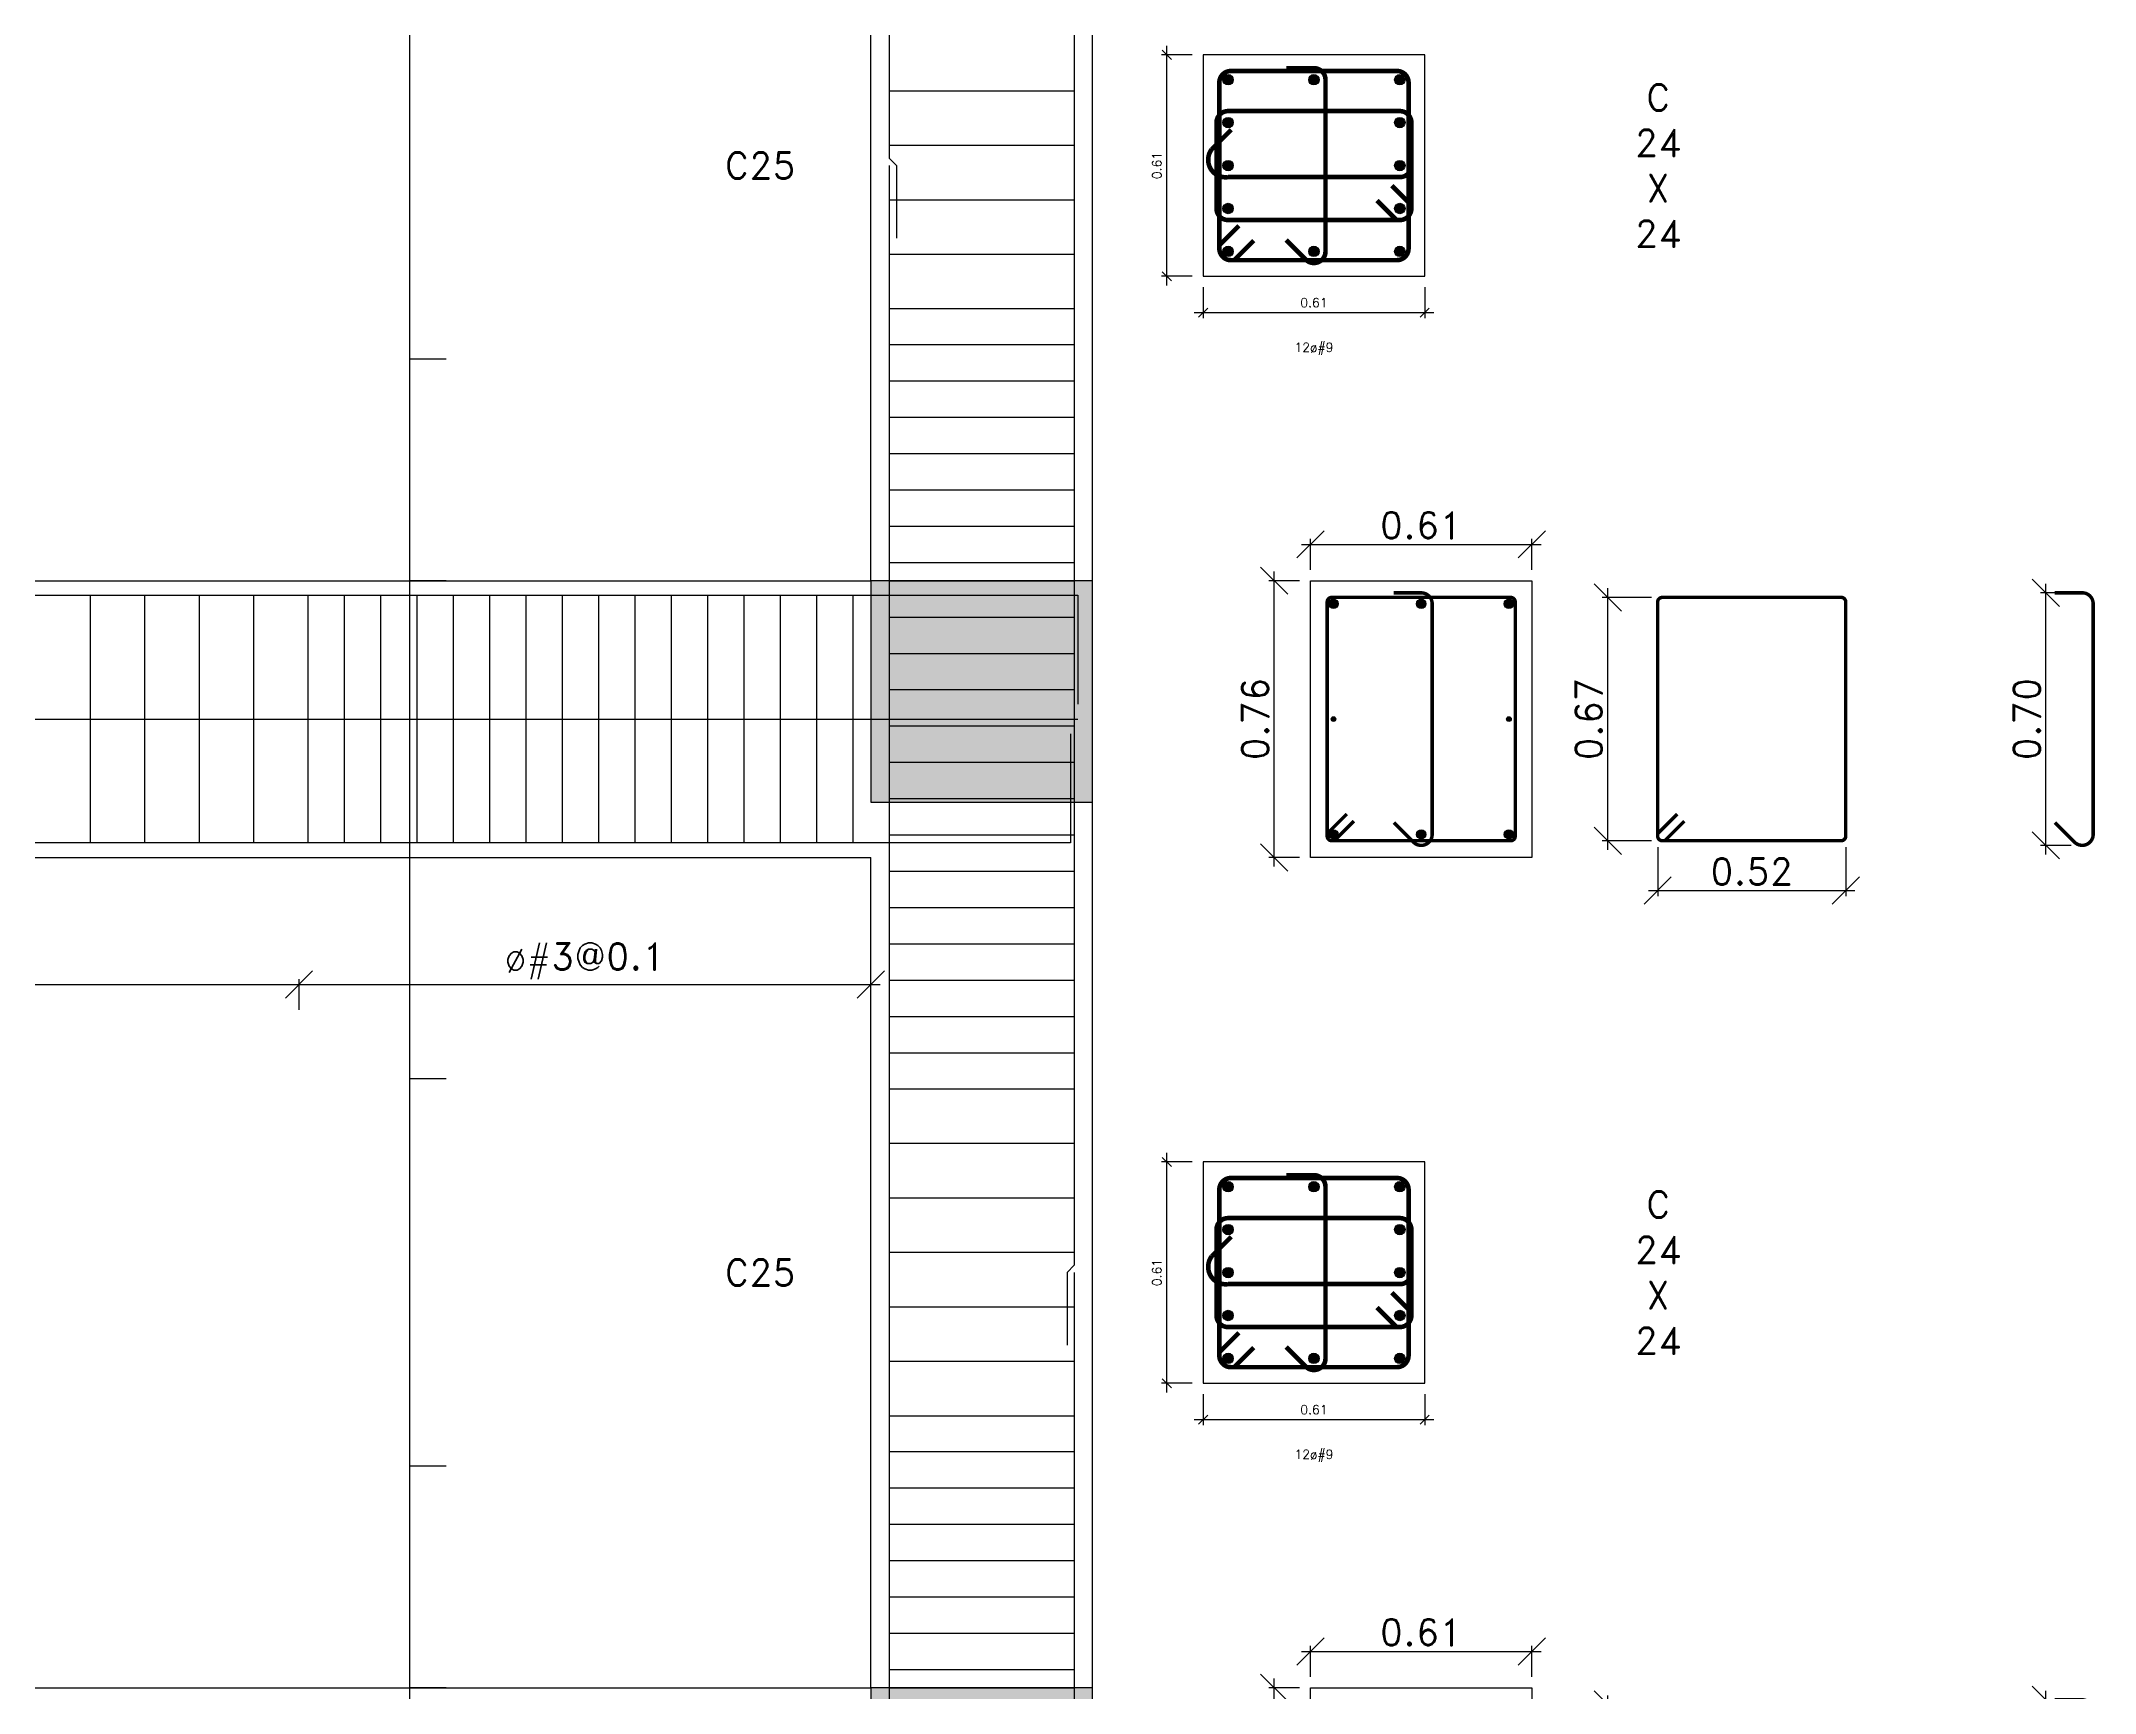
# Model space of a CAD drawing. Header units: inches. Extents: x 2674 to 28325, y -8016 to 21827.
# Drawn here: x 11391.6 to 11674.3, y -1522.5 to -1295.1 of the extents above; entities that cross this region are included whole.
import ezdxf

# ---------------------------------------------------------------- set-up
doc = ezdxf.new("R2010")
doc.units = ezdxf.units.IN
doc.header["$MEASUREMENT"] = 0
for name, color, linetype in [('Beam', 3, 'Continuous'), ('Beam elevation contour', 7, 'Continuous'), ('Beam rebar bot', 2, 'Continuous'), ('Beam rebar top', 2, 'Continuous'), ('Beam tie corner', 6, 'Continuous'), ('Beam tie mid', 4, 'Continuous'), ('Column elevation contorno', 7, 'Continuous'), ('Columns', 5, 'Continuous'), ('Dimensions', 7, 'Continuous'), ('Porticos', 7, 'Continuous'), ('Rebar long', 5, 'Continuous'), ('Rebar tie', 4, 'Continuous'), ('Texts', 7, 'Continuous')]:
    doc.layers.add(name, color=color, linetype=linetype)
doc.layers.add('Beam torsion rebar', color=7, linetype='Continuous', true_color=0xaf0000)
doc.styles.add('Letra', font='romand.shx')
doc.dimstyles.new('Dimension', dxfattribs={"dimscale": 0.083333, "dimtxt": 0.025, "dimasz": 0.025, "dimexe": 0.015, "dimexo": 0.03, "dimgap": 0.015, "dimtad": 1, "dimdec": 1, "dimzin": 0, "dimdsep": 46, "dimlunit": 4, "dimtxsty": 'Letra', "dimblk": 'OBLIQUE', "dimcen": 0.015, "dimdle": 0.025, "dimclrd": 256, "dimclre": 1, "dimclrt": 4, "dimadec": 0, "dimazin": 0, "dimtfac": 1, "dimtdec": 1, "dimtofl": 0, "dimtmove": 0, "dimatfit": 3, "dimfxl": 1, "dimtolj": 1, "dimtzin": 0, "dimarcsym": 0})

# ---------------------------------------------------------------- blocks, each defined once
blk = doc.blocks.new('_Oblique')
at = {"color": 0, "linetype": 'ByBlock', "lineweight": -2}
blk.add_line((-0.5, -0.5), (0.5, 0.5), dxfattribs=at)
blk = doc.blocks.new('*D28')
at = {"color": 1, "linetype": 'ByBlock', "lineweight": -2, "transparency": 16777216}
for p, q in [((-0.3348, 0.3048), (-0.4198, 0.3048)), ((-0.3348, -0.3048), (-0.4198, -0.3048))]:
    blk.add_line(p, q, dxfattribs=at)
at = {"linetype": 'ByBlock', "lineweight": -2, "transparency": 16777216}
blk.add_line((-0.4048, -0.3298), (-0.4048, 0.3298), dxfattribs=at)
at = {"layer": 'Defpoints', "transparency": 16777216}
for p in [(-0.4048, 0.3048), (-0.3048, 0.3048), (-0.3048, -0.3048)]:
    blk.add_point(p, dxfattribs=at)
at = {"lineweight": -2, "transparency": 16777216, "xscale": 0.025, "yscale": 0.025, "zscale": 0.025}
for p, rotation in [((-0.4048, 0.3048), 90), ((-0.4048, -0.3048), 270)]:
    blk.add_blockref('_Oblique', p, dxfattribs=dict(at, rotation=rotation))
at = {"color": 4, "transparency": 16777216, "insert": (-0.4198, 0), "char_height": 0.025, "attachment_point": 8, "rotation": 90, "style": 'Letra'}
blk.add_mtext('0.61', dxfattribs=at)
blk = doc.blocks.new('*D29')
at = {"color": 1, "linetype": 'ByBlock', "lineweight": -2, "transparency": 16777216}
for p, q in [((-0.3048, -0.3348), (-0.3048, -0.4198)), ((0.3048, -0.3348), (0.3048, -0.4198))]:
    blk.add_line(p, q, dxfattribs=at)
at = {"linetype": 'ByBlock', "lineweight": -2, "transparency": 16777216}
blk.add_line((-0.3298, -0.4048), (0.3298, -0.4048), dxfattribs=at)
at = {"layer": 'Defpoints', "transparency": 16777216}
for p in [(-0.3048, -0.3048), (0.3048, -0.3048), (0.3048, -0.4048)]:
    blk.add_point(p, dxfattribs=at)
at = {"lineweight": -2, "transparency": 16777216, "xscale": 0.025, "yscale": 0.025, "zscale": 0.025, "rotation": 180}
blk.add_blockref('_Oblique', (-0.3048, -0.4048), dxfattribs=at)
at = {"lineweight": -2, "transparency": 16777216, "xscale": 0.025, "yscale": 0.025, "zscale": 0.025}
blk.add_blockref('_Oblique', (0.3048, -0.4048), dxfattribs=at)
at = {"color": 4, "transparency": 16777216, "insert": (0, -0.3898), "char_height": 0.025, "attachment_point": 8, "style": 'Letra'}
blk.add_mtext('0.61', dxfattribs=at)
blk = doc.blocks.new('#9')
blk.add_hatch(color=256).paths.add_polyline_path([(0.0143, 0, 1), (-0.0143, 0, 1)])
at = {"color": 0}
blk.add_circle((0, 0), 0.0143, dxfattribs=at)
blk = doc.blocks.new('*D617')
at = {"layer": 'Defpoints', "color": 0, "transparency": 16777216}
for p in [(11442.37, -1338.91), (11447.37, -1338.91), (11447.37, -1369.41)]:
    blk.add_point(p, dxfattribs=at)
at = {"layer": 'Dimensions', "color": 1, "linetype": 'ByBlock', "lineweight": -2, "transparency": 16777216}
for p, q in [((11447.37, -1338.91), (11442.37, -1338.91)), ((11447.37, -1369.41), (11442.37, -1369.41))]:
    blk.add_line(p, q, dxfattribs=at)
at = {"layer": 'Dimensions', "linetype": 'ByBlock', "lineweight": -2, "transparency": 16777216}
blk.add_line((11442.37, -1369.42), (11442.37, -1338.91), dxfattribs=at)
at = {"layer": 'Dimensions', "lineweight": -2, "transparency": 16777216, "xscale": 0.006249999999999999, "yscale": 0.006249999999999999, "zscale": 0.006249999999999999}
for p, rotation in [((11442.37, -1338.91), 90), ((11442.37, -1369.41), 270)]:
    blk.add_blockref('_Oblique', p, dxfattribs=dict(at, rotation=rotation))
at = {"layer": 'Dimensions', "color": 4, "transparency": 16777216, "insert": (11442.37, -1354.16), "char_height": 0.00625, "attachment_point": 5, "rotation": 90, "style": 'Letra'}
blk.add_mtext('\\A1;ø#3@0.1', dxfattribs=at)
blk = doc.blocks.new('*D619')
at = {"layer": 'Defpoints', "color": 0, "transparency": 16777216}
for p in [(11442.37, -1285.61), (11447.37, -1285.61), (11447.37, -1338.91)]:
    blk.add_point(p, dxfattribs=at)
at = {"layer": 'Dimensions', "color": 1, "linetype": 'ByBlock', "lineweight": -2, "transparency": 16777216}
for p, q in [((11447.37, -1285.61), (11442.37, -1285.61)), ((11447.37, -1338.91), (11442.37, -1338.91))]:
    blk.add_line(p, q, dxfattribs=at)
at = {"layer": 'Dimensions', "linetype": 'ByBlock', "lineweight": -2, "transparency": 16777216}
blk.add_line((11442.37, -1338.92), (11442.37, -1285.61), dxfattribs=at)
at = {"layer": 'Dimensions', "lineweight": -2, "transparency": 16777216, "xscale": 0.006249999999999999, "yscale": 0.006249999999999999, "zscale": 0.006249999999999999}
for p, rotation in [((11442.37, -1285.61), 90), ((11442.37, -1338.91), 270)]:
    blk.add_blockref('_Oblique', p, dxfattribs=dict(at, rotation=rotation))
at = {"layer": 'Dimensions', "color": 4, "transparency": 16777216, "insert": (11442.37, -1312.26), "char_height": 0.00625, "attachment_point": 5, "rotation": 90, "style": 'Letra'}
blk.add_mtext('\\A1;ø#3@0.15', dxfattribs=at)
blk = doc.blocks.new('*D620')
at = {"layer": 'Defpoints', "color": 0, "transparency": 16777216}
for p in [(11442.37, -1491.31), (11447.37, -1491.31), (11447.37, -1521.81)]:
    blk.add_point(p, dxfattribs=at)
at = {"layer": 'Dimensions', "color": 1, "linetype": 'ByBlock', "lineweight": -2, "transparency": 16777216}
for p, q in [((11447.37, -1491.31), (11442.37, -1491.31)), ((11447.37, -1521.81), (11442.37, -1521.81))]:
    blk.add_line(p, q, dxfattribs=at)
at = {"layer": 'Dimensions', "linetype": 'ByBlock', "lineweight": -2, "transparency": 16777216}
blk.add_line((11442.37, -1521.82), (11442.37, -1491.31), dxfattribs=at)
at = {"layer": 'Dimensions', "lineweight": -2, "transparency": 16777216, "xscale": 0.006249999999999999, "yscale": 0.006249999999999999, "zscale": 0.006249999999999999}
for p, rotation in [((11442.37, -1491.31), 90), ((11442.37, -1521.81), 270)]:
    blk.add_blockref('_Oblique', p, dxfattribs=dict(at, rotation=rotation))
at = {"layer": 'Dimensions', "color": 4, "transparency": 16777216, "insert": (11442.37, -1506.56), "char_height": 0.00625, "attachment_point": 5, "rotation": 90, "style": 'Letra'}
blk.add_mtext('\\A1;ø#3@0.1', dxfattribs=at)
blk = doc.blocks.new('*D621')
at = {"layer": 'Defpoints', "color": 0, "transparency": 16777216}
for p in [(11442.37, -1369.41), (11447.37, -1369.41), (11447.37, -1438.01)]:
    blk.add_point(p, dxfattribs=at)
at = {"layer": 'Dimensions', "color": 1, "linetype": 'ByBlock', "lineweight": -2, "transparency": 16777216}
for p, q in [((11447.37, -1369.41), (11442.37, -1369.41)), ((11447.37, -1438.01), (11442.37, -1438.01))]:
    blk.add_line(p, q, dxfattribs=at)
at = {"layer": 'Dimensions', "linetype": 'ByBlock', "lineweight": -2, "transparency": 16777216}
blk.add_line((11442.37, -1438.02), (11442.37, -1369.41), dxfattribs=at)
at = {"layer": 'Dimensions', "lineweight": -2, "transparency": 16777216, "xscale": 0.006249999999999999, "yscale": 0.006249999999999999, "zscale": 0.006249999999999999}
for p, rotation in [((11442.37, -1369.41), 90), ((11442.37, -1438.01), 270)]:
    blk.add_blockref('_Oblique', p, dxfattribs=dict(at, rotation=rotation))
at = {"layer": 'Dimensions', "color": 4, "transparency": 16777216, "insert": (11442.37, -1403.71), "char_height": 0.00625, "attachment_point": 5, "rotation": 90, "style": 'Letra'}
blk.add_mtext('\\A1;ø#3@0.1', dxfattribs=at)
blk = doc.blocks.new('*D622')
at = {"layer": 'Defpoints', "color": 0, "transparency": 16777216}
for p in [(11442.37, -1438.01), (11447.37, -1438.01), (11447.37, -1491.31)]:
    blk.add_point(p, dxfattribs=at)
at = {"layer": 'Dimensions', "color": 1, "linetype": 'ByBlock', "lineweight": -2, "transparency": 16777216}
for p, q in [((11447.37, -1438.01), (11442.37, -1438.01)), ((11447.37, -1491.31), (11442.37, -1491.31))]:
    blk.add_line(p, q, dxfattribs=at)
at = {"layer": 'Dimensions', "linetype": 'ByBlock', "lineweight": -2, "transparency": 16777216}
blk.add_line((11442.37, -1491.32), (11442.37, -1438.01), dxfattribs=at)
at = {"layer": 'Dimensions', "lineweight": -2, "transparency": 16777216, "xscale": 0.006249999999999999, "yscale": 0.006249999999999999, "zscale": 0.006249999999999999}
for p, rotation in [((11442.37, -1438.01), 90), ((11442.37, -1491.31), 270)]:
    blk.add_blockref('_Oblique', p, dxfattribs=dict(at, rotation=rotation))
at = {"layer": 'Dimensions', "color": 4, "transparency": 16777216, "insert": (11442.37, -1464.66), "char_height": 0.00625, "attachment_point": 5, "rotation": 90, "style": 'Letra'}
blk.add_mtext('\\A1;ø#3@0.15', dxfattribs=at)
blk = doc.blocks.new('*D624')
at = {"layer": 'Defpoints', "color": 0, "transparency": 16777216}
for p in [(11442.37, -1521.81), (11447.37, -1521.81), (11447.37, -1590.41)]:
    blk.add_point(p, dxfattribs=at)
at = {"layer": 'Dimensions', "color": 1, "linetype": 'ByBlock', "lineweight": -2, "transparency": 16777216}
for p, q in [((11447.37, -1521.81), (11442.37, -1521.81)), ((11447.37, -1590.41), (11442.37, -1590.41))]:
    blk.add_line(p, q, dxfattribs=at)
at = {"layer": 'Dimensions', "linetype": 'ByBlock', "lineweight": -2, "transparency": 16777216}
blk.add_line((11442.37, -1590.42), (11442.37, -1521.81), dxfattribs=at)
at = {"layer": 'Dimensions', "lineweight": -2, "transparency": 16777216, "xscale": 0.006249999999999999, "yscale": 0.006249999999999999, "zscale": 0.006249999999999999}
for p, rotation in [((11442.37, -1521.81), 90), ((11442.37, -1590.41), 270)]:
    blk.add_blockref('_Oblique', p, dxfattribs=dict(at, rotation=rotation))
at = {"layer": 'Dimensions', "color": 4, "transparency": 16777216, "insert": (11442.37, -1556.11), "char_height": 0.00625, "attachment_point": 5, "rotation": 90, "style": 'Letra'}
blk.add_mtext('\\A1;ø#3@0.1', dxfattribs=at)
blk = doc.blocks.new('*D160')
at = {"linetype": 'ByBlock', "lineweight": -2, "transparency": 16777216}
blk.add_line((730.7241, 16.5664), (732.3482, 16.5664), dxfattribs=at)
at = {"color": 1, "linetype": 'ByBlock', "lineweight": -2, "transparency": 16777216}
for p, q in [((730.7491, 16.4964), (730.7491, 16.5814)), ((732.3232, 16.4964), (732.3232, 16.5814))]:
    blk.add_line(p, q, dxfattribs=at)
at = {"layer": 'Defpoints', "transparency": 16777216}
for p in [(732.3232, 16.5664), (730.7491, 16.4664), (732.3232, 16.4664)]:
    blk.add_point(p, dxfattribs=at)
at = {"lineweight": -2, "transparency": 16777216, "xscale": 0.075, "yscale": 0.075, "zscale": 0.075, "rotation": 180}
blk.add_blockref('_Oblique', (730.7491, 16.5664), dxfattribs=at)
at = {"lineweight": -2, "transparency": 16777216, "xscale": 0.075, "yscale": 0.075, "zscale": 0.075}
blk.add_blockref('_Oblique', (732.3232, 16.5664), dxfattribs=at)
at = {"color": 4, "transparency": 16777216, "insert": (731.53615, 16.5814), "char_height": 0.075, "attachment_point": 8, "style": 'Letra'}
blk.add_mtext('ø#3@0.1', dxfattribs=at)
blk = doc.blocks.new('*D161')
at = {"linetype": 'ByBlock', "lineweight": -2, "transparency": 16777216}
blk.add_line((726.6841, 16.5664), (730.7741, 16.5664), dxfattribs=at)
at = {"color": 1, "linetype": 'ByBlock', "lineweight": -2, "transparency": 16777216}
for p, q in [((726.7091, 16.4964), (726.7091, 16.5814)), ((730.7491, 16.4964), (730.7491, 16.5814))]:
    blk.add_line(p, q, dxfattribs=at)
at = {"layer": 'Defpoints', "transparency": 16777216}
for p in [(730.7491, 16.5664), (726.7091, 16.4664), (730.7491, 16.4664)]:
    blk.add_point(p, dxfattribs=at)
at = {"lineweight": -2, "transparency": 16777216, "xscale": 0.075, "yscale": 0.075, "zscale": 0.075, "rotation": 180}
blk.add_blockref('_Oblique', (726.7091, 16.5664), dxfattribs=at)
at = {"lineweight": -2, "transparency": 16777216, "xscale": 0.075, "yscale": 0.075, "zscale": 0.075}
blk.add_blockref('_Oblique', (730.7491, 16.5664), dxfattribs=at)
at = {"color": 4, "transparency": 16777216, "insert": (728.7291, 16.5814), "char_height": 0.075, "attachment_point": 8, "style": 'Letra'}
blk.add_mtext('ø#3@0.15', dxfattribs=at)
blk = doc.blocks.new('FB 24 X 24')
blk.add_hatch(color=256).paths.add_polyline_path([(0.3048, 0.3048), (-0.3048, 0.3048), (-0.3048, -0.3048), (0.3048, -0.3048)])
at = {"color": 0}
blk.add_lwpolyline([(0.3048, 0.3048), (-0.3048, 0.3048), (-0.3048, -0.3048), (0.3048, -0.3048)], close=True, dxfattribs=at)
blk = doc.blocks.new('*D163')
at = {"linetype": 'ByBlock', "lineweight": -2, "transparency": 16777216}
blk.add_line((733.5078, 17.7784), (734.1674, 17.7784), dxfattribs=at)
at = {"color": 1, "linetype": 'ByBlock', "lineweight": -2, "transparency": 16777216}
for p, q in [((733.5328, 17.7084), (733.5328, 17.7934)), ((734.1424, 17.7084), (734.1424, 17.7934))]:
    blk.add_line(p, q, dxfattribs=at)
at = {"layer": 'Defpoints', "transparency": 16777216}
for p in [(734.1424, 17.7784), (733.5328, 17.6784), (734.1424, 17.6784)]:
    blk.add_point(p, dxfattribs=at)
at = {"lineweight": -2, "transparency": 16777216, "xscale": 0.075, "yscale": 0.075, "zscale": 0.075, "rotation": 180}
blk.add_blockref('_Oblique', (733.5328, 17.7784), dxfattribs=at)
at = {"lineweight": -2, "transparency": 16777216, "xscale": 0.075, "yscale": 0.075, "zscale": 0.075}
blk.add_blockref('_Oblique', (734.1424, 17.7784), dxfattribs=at)
at = {"color": 4, "transparency": 16777216, "insert": (733.8376, 17.7934), "char_height": 0.075, "attachment_point": 8, "style": 'Letra'}
blk.add_mtext('0.61', dxfattribs=at)
blk = doc.blocks.new('*D164')
at = {"linetype": 'ByBlock', "lineweight": -2, "transparency": 16777216}
blk.add_line((733.4328, 16.8914), (733.4328, 17.7034), dxfattribs=at)
at = {"color": 1, "linetype": 'ByBlock', "lineweight": -2, "transparency": 16777216}
for p, q in [((733.5028, 17.6784), (733.4178, 17.6784)), ((733.5028, 16.9164), (733.4178, 16.9164))]:
    blk.add_line(p, q, dxfattribs=at)
at = {"layer": 'Defpoints', "transparency": 16777216}
for p in [(733.5328, 17.6784), (733.4328, 16.9164), (733.5328, 16.9164)]:
    blk.add_point(p, dxfattribs=at)
at = {"lineweight": -2, "transparency": 16777216, "xscale": 0.075, "yscale": 0.075, "zscale": 0.075}
for p, rotation in [((733.4328, 17.6784), 90), ((733.4328, 16.9164), 270)]:
    blk.add_blockref('_Oblique', p, dxfattribs=dict(at, rotation=rotation))
at = {"color": 4, "transparency": 16777216, "insert": (733.4178, 17.2974), "char_height": 0.075, "attachment_point": 8, "rotation": 90, "style": 'Letra'}
blk.add_mtext('0.76', dxfattribs=at)
blk = doc.blocks.new('#4')
h = blk.add_hatch(color=256)
edge = h.paths.add_edge_path()
edge.add_arc((0, 0), 0.00635, 0, 360)
at = {"color": 0}
blk.add_circle((0, 0), 0.00635, dxfattribs=at)
blk = doc.blocks.new('#8')
blk.add_hatch(color=256).paths.add_polyline_path([(0.0127, 0, 1), (-0.0127, 0, 1)])
at = {"color": 0}
blk.add_circle((0, 0), 0.0127, dxfattribs=at)
blk = doc.blocks.new('*D165')
at = {"color": 1, "linetype": 'ByBlock', "lineweight": -2, "transparency": 16777216}
for p, q in [((735.6268, 17.6451), (735.5418, 17.6451)), ((735.6268, 16.9497), (735.5418, 16.9497))]:
    blk.add_line(p, q, dxfattribs=at)
at = {"linetype": 'ByBlock', "lineweight": -2, "transparency": 16777216}
blk.add_line((735.5568, 16.9247), (735.5568, 17.6701), dxfattribs=at)
at = {"layer": 'Defpoints', "transparency": 16777216}
for p in [(735.5568, 17.6451), (735.6568, 17.6451), (735.6568, 16.9497)]:
    blk.add_point(p, dxfattribs=at)
at = {"lineweight": -2, "transparency": 16777216, "xscale": 0.075, "yscale": 0.075, "zscale": 0.075}
for p, rotation in [((735.5568, 17.6451), 90), ((735.5568, 16.9497), 270)]:
    blk.add_blockref('_Oblique', p, dxfattribs=dict(at, rotation=rotation))
at = {"color": 4, "transparency": 16777216, "insert": (735.5418, 17.2974), "char_height": 0.075, "attachment_point": 8, "rotation": 90, "style": 'Letra'}
blk.add_mtext('0.70', dxfattribs=at)
blk = doc.blocks.new('*D166')
at = {"linetype": 'ByBlock', "lineweight": -2, "transparency": 16777216}
blk.add_line((734.3511, 16.9374), (734.3511, 17.6574), dxfattribs=at)
at = {"color": 1, "linetype": 'ByBlock', "lineweight": -2, "transparency": 16777216}
for p, q in [((734.4711, 17.6324), (734.3361, 17.6324)), ((734.4711, 16.9624), (734.3361, 16.9624))]:
    blk.add_line(p, q, dxfattribs=at)
at = {"layer": 'Defpoints', "transparency": 16777216}
for p in [(734.3511, 17.6324), (734.5011, 17.6324), (734.5011, 16.9624)]:
    blk.add_point(p, dxfattribs=at)
at = {"lineweight": -2, "transparency": 16777216, "xscale": 0.075, "yscale": 0.075, "zscale": 0.075}
for p, rotation in [((734.3511, 17.6324), 90), ((734.3511, 16.9624), 270)]:
    blk.add_blockref('_Oblique', p, dxfattribs=dict(at, rotation=rotation))
at = {"color": 4, "transparency": 16777216, "insert": (734.3361, 17.2974), "char_height": 0.075, "attachment_point": 8, "rotation": 90, "style": 'Letra'}
blk.add_mtext('0.67', dxfattribs=at)
blk = doc.blocks.new('*D167')
at = {"color": 1, "linetype": 'ByBlock', "lineweight": -2, "transparency": 16777216}
for p, q in [((734.4884, 16.9451), (734.4884, 16.8101)), ((735.006, 16.9451), (735.006, 16.8101))]:
    blk.add_line(p, q, dxfattribs=at)
at = {"linetype": 'ByBlock', "lineweight": -2, "transparency": 16777216}
blk.add_line((734.4634, 16.8251), (735.031, 16.8251), dxfattribs=at)
at = {"layer": 'Defpoints', "transparency": 16777216}
for p in [(734.4884, 16.9751), (735.006, 16.9751), (735.006, 16.8251)]:
    blk.add_point(p, dxfattribs=at)
at = {"lineweight": -2, "transparency": 16777216, "xscale": 0.075, "yscale": 0.075, "zscale": 0.075, "rotation": 180}
blk.add_blockref('_Oblique', (734.4884, 16.8251), dxfattribs=at)
at = {"lineweight": -2, "transparency": 16777216, "xscale": 0.075, "yscale": 0.075, "zscale": 0.075}
blk.add_blockref('_Oblique', (735.006, 16.8251), dxfattribs=at)
at = {"color": 4, "transparency": 16777216, "insert": (734.7472, 16.8401), "char_height": 0.075, "attachment_point": 8, "style": 'Letra'}
blk.add_mtext('0.52', dxfattribs=at)
blk = doc.blocks.new('B33-B34-B35-B36-Story4')
at = {"layer": 'Beam elevation contour'}
for points in [[(725.1351, 14.6304), (732.3232, 14.6304)], [(732.9328, 13.8684), (732.9328, 14.6304)]]:
    blk.add_lwpolyline(points, dxfattribs=at)
at = {"layer": 'Beam', "color": 0}
blk.add_blockref('FB 24 X 24', (732.628, 14.3256), dxfattribs=at)
blk = doc.blocks.new('*D182')
at = {"linetype": 'ByBlock', "lineweight": -2, "transparency": 16777216}
blk.add_line((733.5078, 14.7304), (734.1674, 14.7304), dxfattribs=at)
at = {"color": 1, "linetype": 'ByBlock', "lineweight": -2, "transparency": 16777216}
for p, q in [((733.5328, 14.6604), (733.5328, 14.7454)), ((734.1424, 14.6604), (734.1424, 14.7454))]:
    blk.add_line(p, q, dxfattribs=at)
at = {"layer": 'Defpoints', "transparency": 16777216}
for p in [(734.1424, 14.7304), (733.5328, 14.6304), (734.1424, 14.6304)]:
    blk.add_point(p, dxfattribs=at)
at = {"lineweight": -2, "transparency": 16777216, "xscale": 0.075, "yscale": 0.075, "zscale": 0.075, "rotation": 180}
blk.add_blockref('_Oblique', (733.5328, 14.7304), dxfattribs=at)
at = {"lineweight": -2, "transparency": 16777216, "xscale": 0.075, "yscale": 0.075, "zscale": 0.075}
blk.add_blockref('_Oblique', (734.1424, 14.7304), dxfattribs=at)
at = {"color": 4, "transparency": 16777216, "insert": (733.8376, 14.7454), "char_height": 0.075, "attachment_point": 8, "style": 'Letra'}
blk.add_mtext('0.61', dxfattribs=at)
blk = doc.blocks.new('*D183')
at = {"linetype": 'ByBlock', "lineweight": -2, "transparency": 16777216}
blk.add_line((733.4328, 13.8434), (733.4328, 14.6554), dxfattribs=at)
at = {"color": 1, "linetype": 'ByBlock', "lineweight": -2, "transparency": 16777216}
for p, q in [((733.5028, 14.6304), (733.4178, 14.6304)), ((733.5028, 13.8684), (733.4178, 13.8684))]:
    blk.add_line(p, q, dxfattribs=at)
at = {"layer": 'Defpoints', "transparency": 16777216}
for p in [(733.5328, 14.6304), (733.4328, 13.8684), (733.5328, 13.8684)]:
    blk.add_point(p, dxfattribs=at)
at = {"lineweight": -2, "transparency": 16777216, "xscale": 0.075, "yscale": 0.075, "zscale": 0.075}
for p, rotation in [((733.4328, 14.6304), 90), ((733.4328, 13.8684), 270)]:
    blk.add_blockref('_Oblique', p, dxfattribs=dict(at, rotation=rotation))
at = {"color": 4, "transparency": 16777216, "insert": (733.4178, 14.2494), "char_height": 0.075, "attachment_point": 8, "rotation": 90, "style": 'Letra'}
blk.add_mtext('0.76', dxfattribs=at)
blk = doc.blocks.new('*D184')
at = {"color": 1, "linetype": 'ByBlock', "lineweight": -2, "transparency": 16777216}
for p, q in [((735.6268, 14.5971), (735.5418, 14.5971)), ((735.6268, 13.9017), (735.5418, 13.9017))]:
    blk.add_line(p, q, dxfattribs=at)
at = {"linetype": 'ByBlock', "lineweight": -2, "transparency": 16777216}
blk.add_line((735.5568, 13.8767), (735.5568, 14.6221), dxfattribs=at)
at = {"layer": 'Defpoints', "transparency": 16777216}
for p in [(735.5568, 14.5971), (735.6568, 14.5971), (735.6568, 13.9017)]:
    blk.add_point(p, dxfattribs=at)
at = {"lineweight": -2, "transparency": 16777216, "xscale": 0.075, "yscale": 0.075, "zscale": 0.075}
for p, rotation in [((735.5568, 14.5971), 90), ((735.5568, 13.9017), 270)]:
    blk.add_blockref('_Oblique', p, dxfattribs=dict(at, rotation=rotation))
at = {"color": 4, "transparency": 16777216, "insert": (735.5418, 14.2494), "char_height": 0.075, "attachment_point": 8, "rotation": 90, "style": 'Letra'}
blk.add_mtext('0.70', dxfattribs=at)
blk = doc.blocks.new('*D185')
at = {"color": 1, "linetype": 'ByBlock', "lineweight": -2, "transparency": 16777216}
for p, q in [((734.4711, 14.5844), (734.3361, 14.5844)), ((734.4711, 13.9144), (734.3361, 13.9144))]:
    blk.add_line(p, q, dxfattribs=at)
at = {"linetype": 'ByBlock', "lineweight": -2, "transparency": 16777216}
blk.add_line((734.3511, 13.8894), (734.3511, 14.6094), dxfattribs=at)
at = {"layer": 'Defpoints', "transparency": 16777216}
for p in [(734.3511, 14.5844), (734.5011, 14.5844), (734.5011, 13.9144)]:
    blk.add_point(p, dxfattribs=at)
at = {"lineweight": -2, "transparency": 16777216, "xscale": 0.075, "yscale": 0.075, "zscale": 0.075}
for p, rotation in [((734.3511, 14.5844), 90), ((734.3511, 13.9144), 270)]:
    blk.add_blockref('_Oblique', p, dxfattribs=dict(at, rotation=rotation))
at = {"color": 4, "transparency": 16777216, "insert": (734.3361, 14.2494), "char_height": 0.075, "attachment_point": 8, "rotation": 90, "style": 'Letra'}
blk.add_mtext('0.67', dxfattribs=at)
blk = doc.blocks.new('*D186')
at = {"color": 1, "linetype": 'ByBlock', "lineweight": -2, "transparency": 16777216}
for p, q in [((734.4884, 13.8971), (734.4884, 13.7621)), ((735.006, 13.8971), (735.006, 13.7621))]:
    blk.add_line(p, q, dxfattribs=at)
at = {"linetype": 'ByBlock', "lineweight": -2, "transparency": 16777216}
blk.add_line((734.4634, 13.7771), (735.031, 13.7771), dxfattribs=at)
at = {"layer": 'Defpoints', "transparency": 16777216}
for p in [(734.4884, 13.9271), (735.006, 13.9271), (735.006, 13.7771)]:
    blk.add_point(p, dxfattribs=at)
at = {"lineweight": -2, "transparency": 16777216, "xscale": 0.075, "yscale": 0.075, "zscale": 0.075, "rotation": 180}
blk.add_blockref('_Oblique', (734.4884, 13.7771), dxfattribs=at)
at = {"lineweight": -2, "transparency": 16777216, "xscale": 0.075, "yscale": 0.075, "zscale": 0.075}
blk.add_blockref('_Oblique', (735.006, 13.7771), dxfattribs=at)
at = {"color": 4, "transparency": 16777216, "insert": (734.7472, 13.7921), "char_height": 0.075, "attachment_point": 8, "style": 'Letra'}
blk.add_mtext('0.52', dxfattribs=at)
blk = doc.blocks.new('C 24 X 24')
at = {"layer": 'Columns'}
blk.add_lwpolyline([(-0.3048, -0.3048), (0.3048, -0.3048), (0.3048, 0.3048), (-0.3048, 0.3048)], close=True, dxfattribs=at)
at = {"layer": 'Rebar tie'}
for points in [[(-0.2065, -0.1657, 0.0127, 0.0127, 0), (-0.2604, -0.2196, 0.0127, 0.0127, 0), (-0.2604, -0.2286, 0.0127, 0.0127, 0.414214), (-0.2286, -0.2604, 0.0127, 0.0127, 0), (0.2286, -0.2604, 0.0127, 0.0127, 0.414214), (0.2604, -0.2286, 0.0127, 0.0127, 0), (0.2604, 0.2286, 0.0127, 0.0127, 0.414214), (0.2286, 0.2604, 0.0127, 0.0127, 0), (-0.2286, 0.2604, 0.0127, 0.0127, 0.414214), (-0.2604, 0.2286, 0.0127, 0.0127, 0), (-0.2604, -0.2286, 0.0127, 0.0127, 0.414214), (-0.2286, -0.2604, 0.0127, 0.0127, 0), (-0.2196, -0.2604, 0.0127, 0.0127, 0), (-0.1657, -0.2065, 0.0127, 0.0127, 0)], [(-0.0763, -0.205, 0.0127, 0.0127, 0), (-0.0225, -0.2589, 0.0127, 0.0127, 0.668179), (0.0318, -0.2364, 0.0127, 0.0127, 0), (0.0318, 0.2364, 0.0127, 0.0127, 0.414214), (0, 0.2682, 0.0127, 0.0127, 0), (-0.0762, 0.2682, 0.0127, 0.0127, 0)], [(0.2143, -0.0554, 0.0127, 0.0127, 0), (0.2682, -0.1092, 0.0127, 0.0127, 0), (0.2682, -0.1182, 0.0127, 0.0127, -0.414214), (0.2364, -0.15, 0.0127, 0.0127, 0), (-0.2364, -0.15, 0.0127, 0.0127, -0.414214), (-0.2682, -0.1182, 0.0127, 0.0127, 0), (-0.2682, 0.1182, 0.0127, 0.0127, -0.414214), (-0.2364, 0.15, 0.0127, 0.0127, 0), (0.2364, 0.15, 0.0127, 0.0127, -0.414214), (0.2682, 0.1182, 0.0127, 0.0127, 0), (0.2682, -0.1182, 0.0127, 0.0127, -0.414214), (0.2364, -0.15, 0.0127, 0.0127, 0), (0.2275, -0.15, 0.0127, 0.0127, 0), (0.1736, -0.0961, 0.0127, 0.0127, 0)], [(-0.2275, 0.0988, 0.0127, 0.0127, 0), (-0.2813, 0.0449, 0.0127, 0.0127, 0.668179), (-0.2364, -0.0318, 0.0127, 0.0127, 0), (0.2364, -0.0318, 0.0127, 0.0127, 0.414214), (0.2682, 0, 0.0127, 0.0127, 0), (0.2682, 0.0762, 0.0127, 0.0127, 0)]]:
    blk.add_lwpolyline(points, format="xyseb", dxfattribs=at)
at = {"layer": 'Rebar long', "color": 0}
for p in [(-0.2364, 0.2364), (0, 0.2364), (0.2364, 0.2364), (-0.2364, 0.1182), (0.2364, 0.1182), (-0.2364, 0), (0.2364, 0), (-0.2364, -0.1182), (0.2364, -0.1182), (-0.2364, -0.2364), (0, -0.2364), (0.2364, -0.2364)]:
    blk.add_blockref('#9', p, dxfattribs=at)
at = {"layer": 'Texts', "insert": (0, -0.5048), "char_height": 0.025, "width": 0.056717, "attachment_point": 5, "style": 'Letra'}
blk.add_mtext('12ø#9', dxfattribs=at)
at = {"layer": 'Dimensions'}
for p2, distance, picture, middle in [((-0.3048, 0.3048), 0.1, '*D28', (-0.4048, 0)), ((0.3048, -0.3048), -0.1, '*D29', (0, -0.4048))]:
    dim = blk.add_aligned_dim(p1=(-0.3048, -0.3048), p2=p2, distance=distance, dimstyle='Dimension', override={"dimtxt": 0.025, "dimasz": 0.025, "dimpost": '<>'}, dxfattribs=at)
    dim.commit()
    dim.dimension.update_dxf_attribs({"geometry": picture, "text_midpoint": middle})
blk = doc.blocks.new('B33-B34-B35-B36-Story5')
at = {"layer": 'Beam elevation contour'}
for points in [[(725.1351, 17.6784), (732.3232, 17.6784)], [(732.9328, 16.9164), (732.9328, 17.6784)], [(725.1351, 16.9164), (732.3232, 16.9164)]]:
    blk.add_lwpolyline(points, dxfattribs=at)
at = {"layer": 'Beam rebar bot'}
blk.add_lwpolyline([(732.8728, 17.2564), (732.8728, 16.9564), (702.188, 16.9564), (702.188, 17.2564)], dxfattribs=at)
at = {"layer": 'Beam rebar top'}
blk.add_lwpolyline([(702.208, 17.3384), (702.208, 17.6384), (732.8928, 17.6384), (732.8928, 17.3384)], dxfattribs=at)
at = {"layer": 'Beam tie corner'}
for points in [[(730.7732, 17.6384), (730.7732, 16.9564)], [(730.8732, 17.6384), (730.8732, 16.9564)], [(730.9732, 17.6384), (730.9732, 16.9564)], [(731.0732, 17.6384), (731.0732, 16.9564)], [(731.1732, 17.6384), (731.1732, 16.9564)], [(731.2732, 17.6384), (731.2732, 16.9564)], [(731.3732, 17.6384), (731.3732, 16.9564)], [(731.4732, 17.6384), (731.4732, 16.9564)], [(731.5732, 17.6384), (731.5732, 16.9564)], [(731.6732, 17.6384), (731.6732, 16.9564)], [(731.7732, 17.6384), (731.7732, 16.9564)], [(731.8732, 17.6384), (731.8732, 16.9564)], [(731.9732, 17.6384), (731.9732, 16.9564)], [(732.0732, 17.6384), (732.0732, 16.9564)], [(732.1732, 17.6384), (732.1732, 16.9564)], [(732.2732, 17.6384), (732.2732, 16.9564)]]:
    blk.add_lwpolyline(points, dxfattribs=at)
at = {"layer": 'Beam tie mid'}
for points in [[(730.1741, 17.6384), (730.1741, 16.9564)], [(730.3241, 17.6384), (730.3241, 16.9564)], [(730.4741, 17.6384), (730.4741, 16.9564)], [(730.6241, 17.6384), (730.6241, 16.9564)]]:
    blk.add_lwpolyline(points, dxfattribs=at)
at = {"layer": 'Beam torsion rebar'}
blk.add_lwpolyline([(702.188, 17.2974), (732.8928, 17.2974)], dxfattribs=at)
at = {"layer": 'Beam', "color": 0}
blk.add_blockref('FB 24 X 24', (732.628, 17.3736), dxfattribs=at)
at = {"layer": 'Dimensions'}
for p1, p2, text, picture, middle in [((726.7091, 16.4664), (730.7491, 16.4664), 'ø#3@0.15', '*D161', (728.7291, 16.5664)), ((730.7491, 16.4664), (732.3232, 16.4664), 'ø#3@0.1', '*D160', (731.5362, 16.5664))]:
    dim = blk.add_aligned_dim(p1=p1, p2=p2, distance=0.1, text=text, dimstyle='Dimension', override={"dimtxt": 0.075, "dimasz": 0.075, "dimpost": '<>'}, dxfattribs=at)
    dim.commit()
    dim.dimension.update_dxf_attribs({"geometry": picture, "text_midpoint": middle})
blk = doc.blocks.new('B33-B34-B35-B36-Story5- SECT')
at = {"layer": 'Beam'}
blk.add_lwpolyline([(733.5328, 17.6784), (734.1424, 17.6784), (734.1424, 16.9164), (733.5328, 16.9164)], close=True, dxfattribs=at)
at = {"layer": 'Rebar tie'}
for points in [[(733.6327, 17.0358, 0.00953, 0.00953, 0), (733.5788, 16.9819, 0.00953, 0.00953, 0), (733.5788, 16.9751, 0.00953, 0.00953, 0.414214), (733.5915, 16.9624, 0.00953, 0.00953, 0), (734.0837, 16.9624, 0.00953, 0.00953, 0.414214), (734.0964, 16.9751, 0.00953, 0.00953, 0), (734.0964, 17.6197, 0.00953, 0.00953, 0.414214), (734.0837, 17.6324, 0.00953, 0.00953, 0), (733.5915, 17.6324, 0.00953, 0.00953, 0.414214), (733.5788, 17.6197, 0.00953, 0.00953, 0), (733.5788, 16.9751, 0.00953, 0.00953, 0.414214), (733.5915, 16.9624, 0.00953, 0.00953, 0), (733.5983, 16.9624, 0.00953, 0.00953, 0), (733.6522, 17.0163, 0.00953, 0.00953, 0)], [(734.5423, 17.0358, 0.00953, 0.00953, 0), (734.4884, 16.9819, 0.00953, 0.00953, 0), (734.4884, 16.9751, 0.00953, 0.00953, 0.414214), (734.5011, 16.9624, 0.00953, 0.00953, 0), (734.9933, 16.9624, 0.00953, 0.00953, 0.414214), (735.006, 16.9751, 0.00953, 0.00953, 0), (735.006, 17.6197, 0.00953, 0.00953, 0.414214), (734.9933, 17.6324, 0.00953, 0.00953, 0), (734.5011, 17.6324, 0.00953, 0.00953, 0.414214), (734.4884, 17.6197, 0.00953, 0.00953, 0), (734.4884, 16.9751, 0.00953, 0.00953, 0.414214), (734.5011, 16.9624, 0.00953, 0.00953, 0), (734.5079, 16.9624, 0.00953, 0.00953, 0), (734.5618, 17.0163, 0.00953, 0.00953, 0)], [(735.5816, 17.0125, 0.00953, 0.00953, 0), (735.6355, 16.9586, 0.00953, 0.00953, 0.668179), (735.687, 16.9799, 0.00953, 0.00953, 0), (735.687, 17.6149, 0.00953, 0.00953, 0.414214), (735.6568, 17.6451, 0.00953, 0.00953, 0), (735.5806, 17.6451, 0.00953, 0.00953, 0)]]:
    blk.add_lwpolyline(points, format="xyseb", dxfattribs=at)
at = {"layer": 'Beam torsion rebar', "color": 0}
for p in [(733.5963, 17.2974), (734.0789, 17.2974)]:
    blk.add_blockref('#4', p, dxfattribs=at)
at = {"layer": 'Rebar long', "color": 0}
for p in [(733.5963, 17.6149), (733.8376, 17.6149), (734.0789, 17.6149), (733.5963, 16.9799), (733.8376, 16.9799), (734.0789, 16.9799)]:
    blk.add_blockref('#8', p, dxfattribs=at)
at = {"layer": 'Dimensions'}
for p1, p2, distance, picture, middle in [((733.5328, 17.6784), (734.1424, 17.6784), 0.1, '*D163', (733.8376, 17.7784)), ((733.5328, 17.6784), (733.5328, 16.9164), -0.1, '*D164', (733.4328, 17.2974)), ((734.5011, 16.9624), (734.5011, 17.6324), 0.15, '*D166', (734.3511, 17.2974)), ((735.6568, 16.9497), (735.6568, 17.6451), 0.1, '*D165', (735.5568, 17.2974)), ((734.4884, 16.9751), (735.006, 16.9751), -0.15, '*D167', (734.7472, 16.8251))]:
    dim = blk.add_aligned_dim(p1=p1, p2=p2, distance=distance, dimstyle='Dimension', override={"dimtxt": 0.075, "dimasz": 0.075, "dimpost": '<>'}, dxfattribs=at)
    dim.commit()
    dim.dimension.update_dxf_attribs({"geometry": picture, "text_midpoint": middle})
blk = doc.blocks.new('B33-B34-B35-B36-Story4- SECT')
at = {"layer": 'Beam'}
blk.add_lwpolyline([(733.5328, 14.6304), (734.1424, 14.6304), (734.1424, 13.8684), (733.5328, 13.8684)], close=True, dxfattribs=at)
at = {"layer": 'Rebar tie'}
for points in [[(733.6327, 13.9878, 0.00953, 0.00953, 0), (733.5788, 13.9339, 0.00953, 0.00953, 0), (733.5788, 13.9271, 0.00953, 0.00953, 0.414214), (733.5915, 13.9144, 0.00953, 0.00953, 0), (734.0837, 13.9144, 0.00953, 0.00953, 0.414214), (734.0964, 13.9271, 0.00953, 0.00953, 0), (734.0964, 14.5717, 0.00953, 0.00953, 0.414214), (734.0837, 14.5844, 0.00953, 0.00953, 0), (733.5915, 14.5844, 0.00953, 0.00953, 0.414214), (733.5788, 14.5717, 0.00953, 0.00953, 0), (733.5788, 13.9271, 0.00953, 0.00953, 0.414214), (733.5915, 13.9144, 0.00953, 0.00953, 0), (733.5983, 13.9144, 0.00953, 0.00953, 0), (733.6522, 13.9683, 0.00953, 0.00953, 0)], [(734.5423, 13.9878, 0.00953, 0.00953, 0), (734.4884, 13.9339, 0.00953, 0.00953, 0), (734.4884, 13.9271, 0.00953, 0.00953, 0.414214), (734.5011, 13.9144, 0.00953, 0.00953, 0), (734.9933, 13.9144, 0.00953, 0.00953, 0.414214), (735.006, 13.9271, 0.00953, 0.00953, 0), (735.006, 14.5717, 0.00953, 0.00953, 0.414214), (734.9933, 14.5844, 0.00953, 0.00953, 0), (734.5011, 14.5844, 0.00953, 0.00953, 0.414214), (734.4884, 14.5717, 0.00953, 0.00953, 0), (734.4884, 13.9271, 0.00953, 0.00953, 0.414214), (734.5011, 13.9144, 0.00953, 0.00953, 0), (734.5079, 13.9144, 0.00953, 0.00953, 0), (734.5618, 13.9683, 0.00953, 0.00953, 0)], [(735.5816, 13.9645, 0.00953, 0.00953, 0), (735.6355, 13.9106, 0.00953, 0.00953, 0.668179), (735.687, 13.9319, 0.00953, 0.00953, 0), (735.687, 14.5669, 0.00953, 0.00953, 0.414214), (735.6568, 14.5971, 0.00953, 0.00953, 0), (735.5806, 14.5971, 0.00953, 0.00953, 0)]]:
    blk.add_lwpolyline(points, format="xyseb", dxfattribs=at)
at = {"layer": 'Beam torsion rebar', "color": 0}
for p in [(733.5963, 14.2494), (734.0789, 14.2494)]:
    blk.add_blockref('#4', p, dxfattribs=at)
at = {"layer": 'Rebar long', "color": 0}
for p in [(733.5963, 14.5669), (733.8376, 14.5669), (734.0789, 14.5669), (733.5963, 13.9319), (733.8376, 13.9319), (734.0789, 13.9319)]:
    blk.add_blockref('#8', p, dxfattribs=at)
at = {"layer": 'Dimensions'}
for p1, p2, distance, picture, middle in [((733.5328, 14.6304), (734.1424, 14.6304), 0.1, '*D182', (733.8376, 14.7304)), ((733.5328, 14.6304), (733.5328, 13.8684), -0.1, '*D183', (733.4328, 14.2494)), ((734.5011, 13.9144), (734.5011, 14.5844), 0.15, '*D185', (734.3511, 14.2494)), ((735.6568, 13.9017), (735.6568, 14.5971), 0.1, '*D184', (735.5568, 14.2494)), ((734.4884, 13.9271), (735.006, 13.9271), -0.15, '*D186', (734.7472, 13.7771))]:
    dim = blk.add_aligned_dim(p1=p1, p2=p2, distance=distance, dimstyle='Dimension', override={"dimtxt": 0.075, "dimasz": 0.075, "dimpost": '<>'}, dxfattribs=at)
    dim.commit()
    dim.dimension.update_dxf_attribs({"geometry": picture, "text_midpoint": middle})

msp = doc.modelspace()

# ---------------------------------------------------------------- linework, layer by layer
at = {"layer": 'Beam rebar bot'}
for points in [[(11508.33, -1007.46), (11508.33, -1311.26)], [(11533.81, -1159.86), (11533.81, -1463.66)], [(11509.33, -1312.26), (11508.33, -1311.26)], [(11508.33, -1312.26), (11508.33, -1616.06)], [(11509.33, -1312.26), (11509.33, -1322.26)], [(11532.81, -1464.66), (11533.81, -1463.66)], [(11532.81, -1464.66), (11532.81, -1474.66)], [(11533.81, -1464.66), (11533.81, -1768.46)]]:
    msp.add_lwpolyline(points, dxfattribs=at)
at = {"layer": 'Beam tie corner'}
for points in [[(11508.33, -1341.91), (11533.81, -1341.91)], [(11508.33, -1346.91), (11533.81, -1346.91)], [(11508.33, -1351.91), (11533.81, -1351.91)], [(11508.33, -1356.91), (11533.81, -1356.91)], [(11508.33, -1361.91), (11533.81, -1361.91)], [(11508.33, -1366.91), (11533.81, -1366.91)], [(11508.33, -1369.41), (11533.81, -1369.41)], [(11508.33, -1374.41), (11533.81, -1374.41)], [(11508.33, -1379.41), (11533.81, -1379.41)], [(11508.33, -1384.41), (11533.81, -1384.41)], [(11508.33, -1389.41), (11533.81, -1389.41)], [(11508.33, -1394.41), (11533.81, -1394.41)], [(11508.33, -1399.41), (11533.81, -1399.41)], [(11508.33, -1404.41), (11533.81, -1404.41)], [(11508.33, -1409.41), (11533.81, -1409.41)], [(11508.33, -1414.41), (11533.81, -1414.41)], [(11508.33, -1419.41), (11533.81, -1419.41)], [(11508.33, -1424.41), (11533.81, -1424.41)], [(11508.33, -1429.41), (11533.81, -1429.41)], [(11508.33, -1434.41), (11533.81, -1434.41)], [(11508.33, -1494.31), (11533.81, -1494.31)], [(11508.33, -1499.31), (11533.81, -1499.31)], [(11508.33, -1504.31), (11533.81, -1504.31)], [(11508.33, -1509.31), (11533.81, -1509.31)], [(11508.33, -1514.31), (11533.81, -1514.31)], [(11508.33, -1519.31), (11533.81, -1519.31)], [(11508.33, -1521.81), (11533.81, -1521.81)]]:
    msp.add_lwpolyline(points, dxfattribs=at)
at = {"layer": 'Beam tie mid'}
for points in [[(11508.33, -1301.96), (11533.81, -1301.96)], [(11508.33, -1309.46), (11533.81, -1309.46)], [(11508.33, -1316.96), (11533.81, -1316.96)], [(11508.33, -1324.46), (11533.81, -1324.46)], [(11508.33, -1331.96), (11533.81, -1331.96)], [(11508.33, -1336.91), (11533.81, -1336.91)], [(11508.33, -1439.36), (11533.81, -1439.36)], [(11508.33, -1446.86), (11533.81, -1446.86)], [(11508.33, -1454.36), (11533.81, -1454.36)], [(11508.33, -1461.86), (11533.81, -1461.86)], [(11508.33, -1469.36), (11533.81, -1469.36)], [(11508.33, -1476.86), (11533.81, -1476.86)], [(11508.33, -1484.36), (11533.81, -1484.36)], [(11508.33, -1489.31), (11533.81, -1489.31)]]:
    msp.add_lwpolyline(points, dxfattribs=at)
at = {"layer": 'Column elevation contorno'}
for points in [[(11505.83, -1369.41), (11505.83, -1255.11)], [(11536.31, -1369.41), (11536.31, -1255.11)], [(11505.83, -1521.81), (11505.83, -1407.51)], [(11536.31, -1521.81), (11536.31, -1407.51)]]:
    msp.add_lwpolyline(points, dxfattribs=at)
at = {"layer": 'Rebar tie'}
msp.add_lwpolyline([(11577.79, -1402.71, 0.476, 0.476, 0), (11580.49, -1405.41, 0.476, 0.476, 0.668179), (11583.06, -1404.34, 0.476, 0.476, 0), (11583.06, -1372.59, 0.476, 0.476, 0.414214), (11581.55, -1371.08, 0.476, 0.476, 0), (11577.74, -1371.08, 0.476, 0.476, 0)], format="xyseb", dxfattribs=at)

# ---------------------------------------------------------------- block references
at = {"layer": 'Dimensions', "color": 0, "xscale": 49.99999999999999, "yscale": 49.99999999999999, "zscale": 49.99999999999999}
for p in [(11566.79, -1312.26), (11566.79, -1464.66)]:
    msp.add_blockref('C 24 X 24', p, dxfattribs=at)
at = {"layer": 'Porticos', "color": 0, "xscale": 49.99999999999999, "yscale": 49.99999999999999, "zscale": 49.99999999999999}
for name in ['B33-B34-B35-B36-Story5- SECT', 'B33-B34-B35-B36-Story5', 'B33-B34-B35-B36-Story4- SECT', 'B33-B34-B35-B36-Story4']:
    msp.add_blockref(name, (-25110.33, -2253.33), dxfattribs=at)

# ---------------------------------------------------------------- texts
at = {"layer": 'Texts', "char_height": 3.75, "width": 2.8358, "attachment_point": 5, "style": 'Letra'}
for s, insert in [('C 24 X 24', (11614.15, -1312.26)), ('C25', (11490.59, -1312.26)), ('C 24 X 24', (11614.15, -1464.66)), ('C25', (11490.59, -1464.66))]:
    msp.add_mtext(s, dxfattribs=dict(at, insert=insert))

# ---------------------------------------------------------------- dimensions: what is measured, and where the dimension line sits
at = {"layer": 'Dimensions'}
for p1, p2, text, picture, middle in [((11447.37, -1338.91), (11447.37, -1285.61), 'ø#3@0.15', '*D619', (11442.37, -1312.26)), ((11447.37, -1369.41), (11447.37, -1338.91), 'ø#3@0.1', '*D617', (11442.37, -1354.16)), ((11447.37, -1438.01), (11447.37, -1369.41), 'ø#3@0.1', '*D621', (11442.37, -1403.71)), ((11447.37, -1491.31), (11447.37, -1438.01), 'ø#3@0.15', '*D622', (11442.37, -1464.66)), ((11447.37, -1521.81), (11447.37, -1491.31), 'ø#3@0.1', '*D620', (11442.37, -1506.56)), ((11447.37, -1590.41), (11447.37, -1521.81), 'ø#3@0.1', '*D624', (11442.37, -1556.11))]:
    dim = msp.add_aligned_dim(p1=p1, p2=p2, distance=5, text=text, dimstyle='Dimension', override={"dimscale": 0.083333, "dimtxt": 0.075, "dimasz": 0.075, "dimpost": '<>'}, dxfattribs=at)
    dim.commit()
    dim.dimension.update_dxf_attribs({"geometry": picture, "text_midpoint": middle})

doc.saveas('drawing.dxf')
